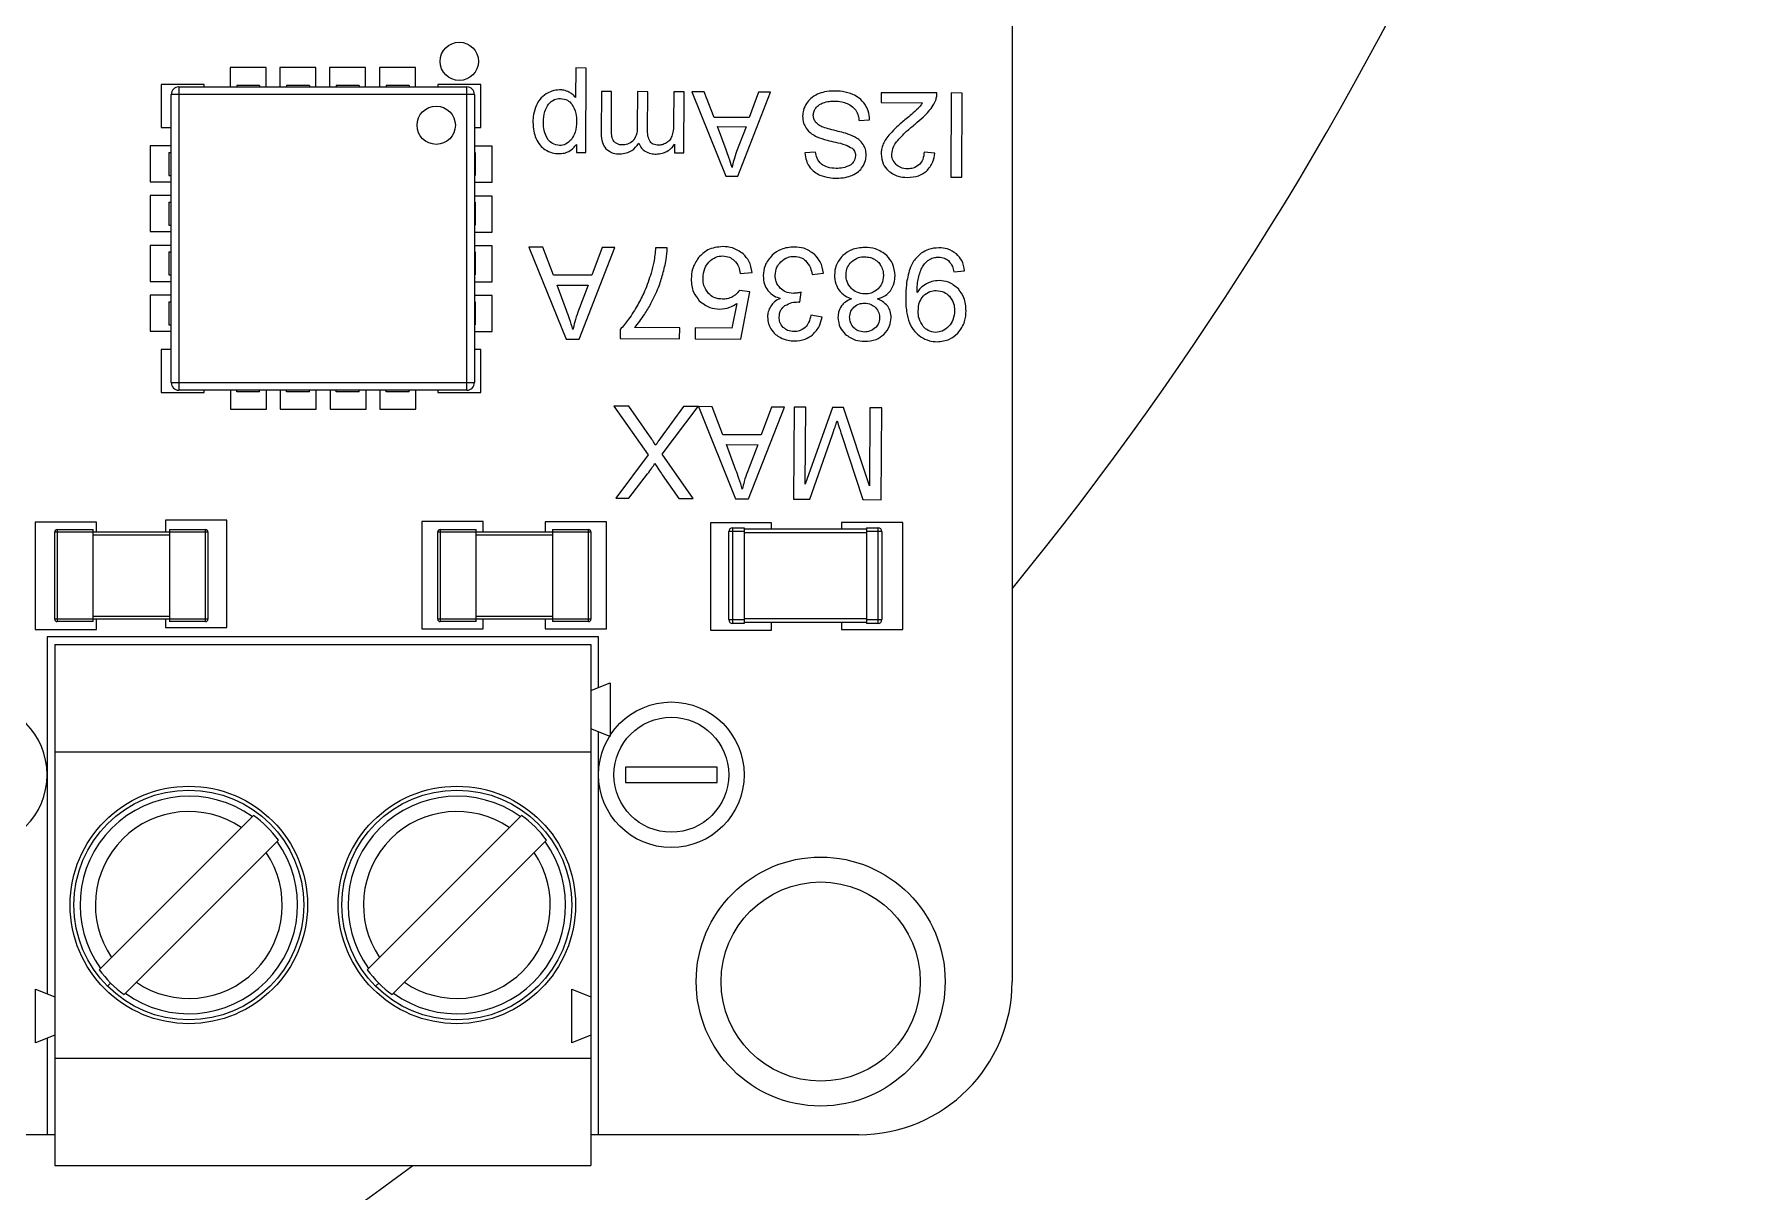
# Model space of a CAD drawing. Header units: millimetres. Extents: x -45 to 54, y -60 to 45.
# Drawn here: x 22.11 to 44.36, y -36.31 to -21.19 of the extents above; entities that cross this region are included whole.
import ezdxf

# ---------------------------------------------------------------- set-up
doc = ezdxf.new("R2010")
doc.units = ezdxf.units.MM

msp = doc.modelspace()

# ---------------------------------------------------------------- linework, layer by layer
at = {"color": 7, "linetype": 'Continuous', "lineweight": 25}
for p, q in [((34.88, -18.56), (34.88, -33.56)), ((25.139, -21.626), (24.669, -21.626)), ((24.669, -21.626), (24.669, -21.88)), ((25.139, -21.88), (25.139, -21.626)), ((25.319, -21.626), (25.319, -21.88)), ((25.789, -21.626), (25.319, -21.626)), ((25.789, -21.88), (25.789, -21.626)), ((26.439, -21.626), (25.969, -21.626)), ((25.969, -21.626), (25.969, -21.88)), ((26.439, -21.88), (26.439, -21.626)), ((27.089, -21.626), (26.619, -21.626)), ((26.619, -21.626), (26.619, -21.88)), ((27.089, -21.88), (27.089, -21.626)), ((29.183, -21.632), (29.181, -22.02)), ((29.318, -21.633), (29.183, -21.632)), ((29.313, -22.735), (29.318, -21.633)), ((23.771, -21.85), (23.771, -22.411)), ((24.332, -21.85), (23.771, -21.85)), ((27.86, -21.98), (23.9, -21.98)), ((23.9, -25.74), (23.9, -21.98)), ((24, -21.88), (27.76, -21.88)), ((24, -21.88), (24, -25.84)), ((24.332, -21.88), (24.332, -21.85)), ((25.055, -21.86), (24.755, -21.86)), ((24.755, -21.86), (24.755, -21.88)), ((25.055, -21.86), (25.055, -21.88)), ((25.405, -21.86), (25.405, -21.88)), ((25.705, -21.86), (25.405, -21.86)), ((25.705, -21.86), (25.705, -21.88)), ((26.055, -21.86), (26.055, -21.88)), ((26.355, -21.86), (26.055, -21.86)), ((26.355, -21.86), (26.355, -21.88)), ((27.005, -21.86), (26.705, -21.86)), ((26.705, -21.86), (26.705, -21.88)), ((27.005, -21.86), (27.005, -21.88)), ((27.38, -21.85), (27.38, -21.88)), ((27.942, -21.85), (27.38, -21.85)), ((27.76, -25.84), (27.76, -21.88)), ((27.86, -21.98), (27.86, -25.74)), ((27.942, -22.411), (27.942, -21.85)), ((29.517, -21.939), (29.514, -22.486)), ((29.651, -21.939), (29.517, -21.939)), ((29.649, -22.441), (29.651, -21.939)), ((29.988, -21.941), (29.986, -22.404)), ((30.123, -21.942), (29.988, -21.941)), ((30.121, -22.459), (30.123, -21.942)), ((30.461, -21.943), (30.46, -22.356)), ((30.597, -21.944), (30.461, -21.943)), ((30.593, -22.741), (30.597, -21.944)), ((30.696, -21.944), (31.141, -23.046)), ((30.861, -21.945), (30.696, -21.944)), ((30.988, -22.279), (30.861, -21.945)), ((31.298, -23.047), (31.725, -21.949)), ((31.57, -21.948), (31.448, -22.281)), ((31.725, -21.949), (31.57, -21.948)), ((33.171, -21.955), (33.17, -22.085)), ((33.898, -21.958), (33.171, -21.955)), ((34.083, -21.959), (34.078, -23.059)), ((34.228, -21.96), (34.083, -21.959)), ((34.223, -23.06), (34.228, -21.96)), ((33.17, -22.085), (33.71, -22.087)), ((23.771, -22.411), (23.9, -22.411)), ((27.86, -22.411), (27.942, -22.411)), ((31.448, -22.281), (30.988, -22.279)), ((31.033, -22.397), (31.406, -22.399)), ((31.146, -22.702), (31.033, -22.397)), ((31.406, -22.399), (31.283, -22.721)), ((32.882, -22.319), (33.019, -22.308)), ((23.626, -22.649), (23.626, -23.119)), ((23.9, -22.649), (23.626, -22.649)), ((28.092, -22.655), (27.86, -22.655)), ((28.092, -23.125), (28.092, -22.655)), ((29.19, -22.631), (29.19, -22.734)), ((30.473, -22.628), (30.472, -22.74)), ((23.869, -22.735), (23.869, -23.035)), ((23.869, -22.735), (23.9, -22.735)), ((27.869, -22.735), (27.86, -22.735)), ((27.869, -22.735), (27.869, -23.035)), ((29.19, -22.734), (29.313, -22.735)), ((30.472, -22.74), (30.593, -22.741)), ((32.314, -22.731), (32.175, -22.741)), ((33.869, -22.745), (33.73, -22.73)), ((23.626, -23.119), (23.9, -23.119)), ((23.869, -23.035), (23.9, -23.035)), ((27.869, -23.035), (27.86, -23.035)), ((27.86, -23.125), (28.092, -23.125)), ((31.141, -23.046), (31.298, -23.047)), ((34.078, -23.059), (34.223, -23.06)), ((23.626, -23.299), (23.626, -23.769)), ((23.9, -23.299), (23.626, -23.299)), ((28.092, -23.305), (27.86, -23.305)), ((28.092, -23.775), (28.092, -23.305)), ((23.869, -23.385), (23.869, -23.685)), ((23.869, -23.385), (23.9, -23.385)), ((27.869, -23.385), (27.86, -23.385)), ((27.869, -23.385), (27.869, -23.685)), ((23.626, -23.769), (23.9, -23.769)), ((23.869, -23.685), (23.9, -23.685)), ((27.869, -23.685), (27.86, -23.685)), ((27.86, -23.775), (28.092, -23.775)), ((23.626, -23.949), (23.626, -24.419)), ((23.9, -23.949), (23.626, -23.949)), ((28.092, -23.955), (27.86, -23.955)), ((28.092, -24.425), (28.092, -23.955)), ((28.571, -23.971), (29.055, -25.174)), ((28.752, -23.972), (28.571, -23.971)), ((28.89, -24.337), (28.752, -23.972)), ((29.226, -25.175), (29.694, -23.978)), ((29.525, -23.977), (29.392, -24.339)), ((29.694, -23.978), (29.525, -23.977)), ((30.377, -23.982), (30.225, -23.981)), ((23.869, -24.035), (23.869, -24.335)), ((23.869, -24.035), (23.9, -24.035)), ((27.869, -24.035), (27.86, -24.035)), ((27.869, -24.035), (27.869, -24.335)), ((23.626, -24.419), (23.9, -24.419)), ((23.869, -24.335), (23.9, -24.335)), ((27.869, -24.335), (27.86, -24.335)), ((27.86, -24.425), (28.092, -24.425)), ((29.392, -24.339), (28.89, -24.337)), ((28.938, -24.466), (29.345, -24.469)), ((29.062, -24.799), (28.938, -24.466)), ((29.345, -24.469), (29.211, -24.82)), ((31.33, -24.314), (31.485, -24.302)), ((32.269, -24.329), (32.416, -24.31)), ((34.118, -24.293), (34.26, -24.281)), ((23.626, -24.599), (23.626, -25.069)), ((23.9, -24.599), (23.626, -24.599)), ((23.869, -24.685), (23.869, -24.985)), ((23.869, -24.685), (23.9, -24.685)), ((28.092, -24.605), (27.86, -24.605)), ((27.869, -24.685), (27.86, -24.685)), ((27.869, -24.685), (27.869, -24.985)), ((28.092, -25.075), (28.092, -24.605)), ((31.457, -24.555), (31.319, -24.536)), ((31.338, -25.171), (31.457, -24.555)), ((32.107, -24.689), (32.124, -24.559)), ((31.287, -24.707), (31.221, -25.029)), ((32.398, -24.887), (32.251, -24.86)), ((23.626, -25.069), (23.9, -25.069)), ((23.869, -24.985), (23.9, -24.985)), ((27.869, -24.985), (27.86, -24.985)), ((27.86, -25.075), (28.092, -25.075)), ((29.762, -25.048), (29.761, -25.163)), ((30.539, -25.025), (29.951, -25.022)), ((30.538, -25.167), (30.539, -25.025)), ((30.742, -25.026), (30.741, -25.167)), ((31.221, -25.029), (30.742, -25.026)), ((23.771, -25.307), (23.771, -25.868)), ((23.9, -25.307), (23.771, -25.307)), ((27.942, -25.307), (27.86, -25.307)), ((27.942, -25.868), (27.942, -25.307)), ((29.055, -25.174), (29.226, -25.175)), ((29.761, -25.163), (30.538, -25.167)), ((30.741, -25.167), (31.338, -25.171)), ((23.9, -25.74), (27.86, -25.74)), ((23.771, -25.868), (24.332, -25.868)), ((27.76, -25.84), (24, -25.84)), ((24.332, -25.868), (24.332, -25.84)), ((24.674, -25.84), (24.674, -26.085)), ((24.755, -25.86), (24.755, -25.84)), ((25.055, -25.86), (24.755, -25.86)), ((25.055, -25.86), (25.055, -25.84)), ((25.144, -26.085), (25.144, -25.84)), ((25.324, -25.84), (25.324, -26.085)), ((25.405, -25.86), (25.405, -25.84)), ((25.705, -25.86), (25.405, -25.86)), ((25.705, -25.86), (25.705, -25.84)), ((25.794, -26.085), (25.794, -25.84)), ((25.974, -25.84), (25.974, -26.085)), ((26.055, -25.86), (26.055, -25.84)), ((26.355, -25.86), (26.055, -25.86)), ((26.355, -25.86), (26.355, -25.84)), ((26.444, -26.085), (26.444, -25.84)), ((26.624, -25.84), (26.624, -26.085)), ((26.705, -25.86), (26.705, -25.84)), ((27.005, -25.86), (26.705, -25.86)), ((27.005, -25.86), (27.005, -25.84)), ((27.094, -26.085), (27.094, -25.84)), ((27.38, -25.84), (27.38, -25.868)), ((27.38, -25.868), (27.942, -25.868)), ((24.674, -26.085), (25.144, -26.085)), ((25.324, -26.085), (25.794, -26.085)), ((25.974, -26.085), (26.444, -26.085)), ((26.624, -26.085), (27.094, -26.085)), ((29.875, -26.048), (29.679, -26.047)), ((29.679, -26.047), (30.129, -26.684)), ((30.175, -26.478), (29.875, -26.048)), ((30.588, -26.053), (30.284, -26.469)), ((30.311, -26.676), (30.779, -26.054)), ((30.779, -26.054), (30.588, -26.053)), ((30.784, -26.054), (31.267, -27.257)), ((30.965, -26.055), (30.784, -26.054)), ((31.103, -26.42), (30.965, -26.055)), ((31.438, -27.258), (31.907, -26.061)), ((31.738, -26.06), (31.604, -26.423)), ((31.907, -26.061), (31.738, -26.06)), ((32.032, -26.062), (32.024, -27.262)), ((32.185, -26.063), (32.032, -26.062)), ((32.178, -27.067), (32.185, -26.063)), ((32.533, -26.065), (32.178, -27.067)), ((32.677, -26.066), (32.533, -26.065)), ((33.017, -27.09), (32.677, -26.066)), ((33.024, -26.069), (33.017, -27.09)), ((33.177, -26.07), (33.024, -26.069)), ((33.169, -27.27), (33.177, -26.07)), ((31.604, -26.423), (31.103, -26.42)), ((32.237, -27.264), (32.53, -26.43)), ((32.651, -26.417), (32.93, -27.268)), ((30.129, -26.684), (29.704, -27.247)), ((30.717, -27.254), (30.311, -26.676)), ((31.151, -26.549), (31.558, -26.552)), ((31.274, -26.882), (31.151, -26.549)), ((31.558, -26.552), (31.424, -26.903)), ((29.877, -27.248), (30.12, -26.931)), ((30.312, -26.943), (30.527, -27.252)), ((29.704, -27.247), (29.877, -27.248)), ((30.527, -27.252), (30.717, -27.254)), ((31.267, -27.257), (31.438, -27.258)), ((32.024, -27.262), (32.237, -27.264)), ((32.93, -27.268), (33.169, -27.27)), ((22.123, -27.562), (22.123, -28.962)), ((22.923, -27.562), (22.123, -27.562)), ((22.923, -27.69), (22.923, -27.562)), ((23.827, -27.538), (23.827, -27.69)), ((24.627, -27.538), (23.827, -27.538)), ((24.627, -28.938), (24.627, -27.538)), ((27.174, -27.554), (27.174, -28.954)), ((27.974, -27.554), (27.174, -27.554)), ((27.974, -27.69), (27.974, -27.554)), ((28.784, -27.557), (28.784, -27.69)), ((29.584, -27.557), (28.784, -27.557)), ((29.584, -28.957), (29.584, -27.557)), ((31.74, -27.571), (30.94, -27.571)), ((30.94, -27.571), (30.94, -28.971)), ((31.74, -27.65), (31.74, -27.571)), ((32.652, -27.565), (32.652, -27.65)), ((33.452, -27.565), (32.652, -27.565)), ((33.452, -28.965), (33.452, -27.565)), ((22.38, -27.69), (24.38, -27.69)), ((22.38, -28.83), (22.38, -27.69)), ((22.41, -27.66), (22.41, -28.86)), ((22.41, -27.66), (22.88, -27.66)), ((22.88, -28.86), (22.88, -27.66)), ((23.88, -27.73), (22.88, -27.73)), ((23.88, -27.66), (23.88, -28.86)), ((23.88, -27.66), (24.35, -27.66)), ((24.35, -28.86), (24.35, -27.66)), ((24.38, -27.69), (24.38, -28.83)), ((27.38, -27.69), (29.38, -27.69)), ((27.38, -28.83), (27.38, -27.69)), ((27.41, -27.66), (27.41, -28.86)), ((27.41, -27.66), (27.88, -27.66)), ((27.88, -28.86), (27.88, -27.66)), ((28.88, -27.73), (27.88, -27.73)), ((28.88, -27.66), (29.35, -27.66)), ((28.88, -27.66), (28.88, -28.86)), ((29.35, -28.86), (29.35, -27.66)), ((29.38, -27.69), (29.38, -28.83)), ((31.38, -27.685), (31.18, -27.685)), ((31.18, -28.835), (31.18, -27.685)), ((31.23, -27.635), (31.23, -28.885)), ((31.23, -27.635), (31.38, -27.635)), ((31.38, -27.635), (31.38, -28.885)), ((31.38, -27.65), (32.98, -27.65)), ((32.98, -27.7), (31.38, -27.7)), ((32.98, -27.635), (33.13, -27.635)), ((32.98, -27.635), (32.98, -28.885)), ((33.18, -27.685), (32.98, -27.685)), ((33.13, -28.885), (33.13, -27.635)), ((33.18, -27.685), (33.18, -28.835)), ((24.38, -28.83), (22.38, -28.83)), ((22.88, -28.86), (22.41, -28.86)), ((22.88, -28.79), (23.88, -28.79)), ((22.923, -28.962), (22.923, -28.83)), ((23.827, -28.83), (23.827, -28.938)), ((24.35, -28.86), (23.88, -28.86)), ((29.38, -28.83), (27.38, -28.83)), ((27.88, -28.86), (27.41, -28.86)), ((27.88, -28.79), (28.88, -28.79)), ((27.974, -28.954), (27.974, -28.83)), ((28.784, -28.83), (28.784, -28.957)), ((29.35, -28.86), (28.88, -28.86)), ((31.18, -28.835), (31.38, -28.835)), ((31.38, -28.885), (31.23, -28.885)), ((31.38, -28.82), (32.98, -28.82)), ((32.98, -28.87), (31.38, -28.87)), ((31.74, -28.971), (31.74, -28.87)), ((32.652, -28.87), (32.652, -28.965)), ((32.98, -28.835), (33.18, -28.835)), ((33.13, -28.885), (32.98, -28.885)), ((22.123, -28.962), (22.923, -28.962)), ((22.28, -29.06), (22.28, -33.72)), ((29.48, -29.06), (22.28, -29.06)), ((23.827, -28.938), (24.627, -28.938)), ((27.174, -28.954), (27.974, -28.954)), ((28.784, -28.957), (29.584, -28.957)), ((29.48, -29.72), (29.48, -29.06)), ((30.94, -28.971), (31.74, -28.971)), ((32.652, -28.965), (33.452, -28.965)), ((22.38, -29.16), (29.38, -29.16)), ((22.38, -29.16), (22.38, -35.96)), ((29.38, -29.16), (29.38, -35.96)), ((29.38, -29.76), (29.63, -29.66)), ((29.63, -29.66), (29.63, -30.36)), ((29.63, -30.36), (29.38, -30.26)), ((29.48, -35.56), (29.48, -30.3)), ((22.38, -30.56), (29.38, -30.56)), ((29.83, -30.76), (29.83, -30.96)), ((31.03, -30.76), (29.83, -30.76)), ((31.03, -30.96), (31.03, -30.76)), ((29.83, -30.96), (31.03, -30.96)), ((22.96, -33.405), (24.974, -31.39)), ((26.46, -33.405), (28.474, -31.39)), ((23.285, -33.73), (25.3, -31.715)), ((26.785, -33.73), (28.8, -31.715)), ((23.069, -33.621), (23.109, -33.581)), ((26.569, -33.621), (26.609, -33.581)), ((22.13, -34.36), (22.13, -33.66)), ((22.13, -33.66), (22.38, -33.76)), ((29.13, -33.66), (29.38, -33.76)), ((29.13, -34.36), (29.13, -33.66)), ((22.38, -34.26), (22.13, -34.36)), ((22.28, -34.3), (22.28, -35.56)), ((29.38, -34.26), (29.13, -34.36)), ((22.38, -34.56), (29.38, -34.56)), ((22.38, -35.56), (18.88, -35.56)), ((32.88, -35.56), (29.38, -35.56)), ((22.38, -35.96), (29.38, -35.96))]:
    msp.add_line(p, q, dxfattribs=at)
for centre, radius in [((27.661, -21.546), 0.25), ((27.36, -22.38), 0.25), ((30.43, -30.86), 0.95), ((30.43, -30.86), 0.75), ((24.13, -32.56), 1.55), ((24.13, -32.56), 1.5), ((27.63, -32.56), 1.55), ((27.63, -32.56), 1.5), ((32.38, -33.56), 1.625), ((32.38, -33.56), 1.3)]:
    msp.add_circle(centre, radius, dxfattribs=at)
for centre, radius, start, end in [((0, 0), 45, 58.796, 306.9542), ((0, 0), 45, 320.8144, 350.2966), ((24, -21.98), 0.1, 90, 180), ((27.76, -21.98), 0.1, 360, 90), ((24, -25.74), 0.1, 180, 270), ((27.76, -25.74), 0.1, 270, 0), ((22.41, -27.69), 0.03, 90, 180), ((24.35, -27.69), 0.03, 360, 90), ((27.41, -27.69), 0.03, 90, 180), ((29.35, -27.69), 0.03, 360, 90), ((31.23, -27.685), 0.05, 90, 180), ((33.13, -27.685), 0.05, 360, 90), ((22.41, -28.83), 0.03, 180, 270), ((24.35, -28.83), 0.03, 270, 0), ((27.41, -28.83), 0.03, 180, 270), ((29.35, -28.83), 0.03, 270, 0), ((31.23, -28.835), 0.05, 180, 270), ((33.13, -28.835), 0.05, 270, 360), ((21.33, -30.86), 0.95, 0, 180), ((21.33, -30.86), 0.95, 180, 0), ((24.13, -32.56), 1.42, 54.3231, 215.6769), ((27.63, -32.56), 1.42, 54.3231, 215.6769), ((24.13, -32.56), 1.22, 55.8622, 214.1378), ((27.63, -32.56), 1.22, 55.8622, 214.1378), ((24.13, -32.56), 1.443, 35.8293, 54.1707), ((27.63, -32.56), 1.443, 35.8293, 54.1707), ((24.13, -32.56), 1.42, 234.3231, 35.6769), ((27.63, -32.56), 1.42, 234.3231, 35.6769), ((24.13, -32.56), 1.22, 235.8622, 34.1378), ((27.63, -32.56), 1.22, 235.8622, 34.1378), ((24.13, -32.56), 1.443, 215.8293, 234.1707), ((27.63, -32.56), 1.443, 215.8293, 234.1707), ((32.88, -33.56), 2, 270, 0)]:
    msp.add_arc(centre, radius, start, end, dxfattribs=at)
for points, knots in [([(28.796, -21.97), (28.766, -21.993), (28.712, -22.033), (28.681, -22.093), (28.668, -22.119)], [0, 0, 0, 0, 0.558433, 1, 1, 1, 1]), ([(28.972, -21.918), (28.937, -21.921), (28.875, -21.927), (28.82, -21.957), (28.796, -21.97)], [0, 0, 0, 0, 0.558664, 1, 1, 1, 1]), ([(29.093, -21.947), (29.072, -21.938), (29.033, -21.921), (28.991, -21.919), (28.972, -21.918)], [0, 0, 0, 0, 0.558911, 1, 1, 1, 1]), ([(29.181, -22.02), (29.167, -22.004), (29.141, -21.975), (29.108, -21.956), (29.093, -21.947)], [0, 0, 0, 0, 0.559254, 1, 1, 1, 1]), ([(32.34, -21.976), (32.308, -21.993), (32.251, -22.023), (32.212, -22.074), (32.195, -22.096)], [0, 0, 0, 0, 0.5590916, 1, 1, 1, 1]), ([(32.552, -21.934), (32.511, -21.935), (32.438, -21.938), (32.37, -21.964), (32.34, -21.976)], [0, 0, 0, 0, 0.559505, 1, 1, 1, 1]), ([(32.802, -21.978), (32.757, -21.963), (32.675, -21.936), (32.59, -21.934), (32.552, -21.934)], [0, 0, 0, 0, 0.559032, 1, 1, 1, 1]), ([(32.96, -22.11), (32.936, -22.079), (32.892, -22.024), (32.83, -21.992), (32.802, -21.978)], [0, 0, 0, 0, 0.558579, 1, 1, 1, 1]), ([(33.882, -22.052), (33.887, -22.035), (33.897, -22.004), (33.898, -21.972), (33.898, -21.958)], [0, 0, 0, 0, 0.559401, 1, 1, 1, 1]), ([(28.668, -22.119), (28.653, -22.159), (28.627, -22.23), (28.624, -22.306), (28.623, -22.339)], [0, 0, 0, 0, 0.559164, 1, 1, 1, 1]), ([(28.761, -22.341), (28.762, -22.293), (28.764, -22.209), (28.807, -22.137), (28.826, -22.105)], [0, 0, 0, 0, 0.5601, 1, 1, 1, 1]), ([(28.826, -22.105), (28.85, -22.081), (28.894, -22.039), (28.954, -22.032), (28.981, -22.03)], [0, 0, 0, 0, 0.557728, 1, 1, 1, 1]), ([(28.981, -22.03), (29.013, -22.034), (29.072, -22.043), (29.113, -22.085), (29.131, -22.104)], [0, 0, 0, 0, 0.5564408, 1, 1, 1, 1]), ([(29.131, -22.104), (29.153, -22.143), (29.192, -22.215), (29.192, -22.295), (29.192, -22.331)], [0, 0, 0, 0, 0.55652, 1, 1, 1, 1]), ([(32.195, -22.096), (32.179, -22.125), (32.15, -22.177), (32.146, -22.235), (32.144, -22.261)], [0, 0, 0, 0, 0.558897, 1, 1, 1, 1]), ([(32.284, -22.25), (32.286, -22.231), (32.289, -22.197), (32.308, -22.168), (32.316, -22.156)], [0, 0, 0, 0, 0.5583782, 1, 1, 1, 1]), ([(32.316, -22.156), (32.331, -22.14), (32.358, -22.11), (32.395, -22.095), (32.411, -22.088)], [0, 0, 0, 0, 0.558125, 1, 1, 1, 1]), ([(32.411, -22.088), (32.438, -22.08), (32.486, -22.066), (32.536, -22.065), (32.558, -22.064)], [0, 0, 0, 0, 0.559296, 1, 1, 1, 1]), ([(32.558, -22.064), (32.591, -22.066), (32.649, -22.069), (32.703, -22.089), (32.727, -22.098)], [0, 0, 0, 0, 0.559559, 1, 1, 1, 1]), ([(32.727, -22.098), (32.751, -22.109), (32.794, -22.131), (32.824, -22.167), (32.837, -22.184)], [0, 0, 0, 0, 0.5594592, 1, 1, 1, 1]), ([(32.837, -22.184), (32.85, -22.208), (32.872, -22.25), (32.879, -22.298), (32.882, -22.319)], [0, 0, 0, 0, 0.558724, 1, 1, 1, 1]), ([(33.019, -22.308), (33.016, -22.269), (33.009, -22.198), (32.975, -22.137), (32.96, -22.11)], [0, 0, 0, 0, 0.55898, 1, 1, 1, 1]), ([(33.652, -22.16), (33.624, -22.187), (33.573, -22.234), (33.519, -22.279), (33.496, -22.298)], [0, 0, 0, 0, 0.559914, 1, 1, 1, 1]), ([(33.615, -22.364), (33.65, -22.335), (33.713, -22.283), (33.768, -22.224), (33.792, -22.198)], [0, 0, 0, 0, 0.5599935, 1, 1, 1, 1]), ([(33.71, -22.087), (33.7, -22.102), (33.683, -22.127), (33.662, -22.15), (33.652, -22.16)], [0, 0, 0, 0, 0.559791, 1, 1, 1, 1]), ([(33.792, -22.198), (33.812, -22.173), (33.848, -22.128), (33.872, -22.075), (33.882, -22.052)], [0, 0, 0, 0, 0.559724, 1, 1, 1, 1]), ([(28.623, -22.339), (28.625, -22.38), (28.627, -22.452), (28.651, -22.519), (28.662, -22.549)], [0, 0, 0, 0, 0.559543, 1, 1, 1, 1]), ([(28.823, -22.569), (28.801, -22.529), (28.762, -22.458), (28.761, -22.377), (28.761, -22.341)], [0, 0, 0, 0, 0.556712, 1, 1, 1, 1]), ([(29.192, -22.331), (29.191, -22.378), (29.188, -22.463), (29.144, -22.534), (29.125, -22.566)], [0, 0, 0, 0, 0.559771, 1, 1, 1, 1]), ([(29.661, -22.558), (29.657, -22.537), (29.648, -22.498), (29.649, -22.459), (29.649, -22.441)], [0, 0, 0, 0, 0.559093, 1, 1, 1, 1]), ([(29.986, -22.404), (29.985, -22.44), (29.983, -22.506), (29.946, -22.559), (29.93, -22.583)], [0, 0, 0, 0, 0.560047, 1, 1, 1, 1]), ([(30.153, -22.594), (30.142, -22.571), (30.121, -22.528), (30.121, -22.48), (30.121, -22.459)], [0, 0, 0, 0, 0.557209, 1, 1, 1, 1]), ([(30.46, -22.356), (30.459, -22.388), (30.459, -22.445), (30.444, -22.499), (30.437, -22.523)], [0, 0, 0, 0, 0.560076, 1, 1, 1, 1]), ([(32.144, -22.261), (32.146, -22.292), (32.15, -22.348), (32.177, -22.396), (32.189, -22.418)], [0, 0, 0, 0, 0.5588988, 1, 1, 1, 1]), ([(32.189, -22.418), (32.211, -22.444), (32.251, -22.491), (32.306, -22.518), (32.33, -22.531)], [0, 0, 0, 0, 0.558313, 1, 1, 1, 1]), ([(32.314, -22.34), (32.304, -22.325), (32.287, -22.297), (32.285, -22.264), (32.284, -22.25)], [0, 0, 0, 0, 0.558128, 1, 1, 1, 1]), ([(32.413, -22.406), (32.392, -22.397), (32.354, -22.382), (32.326, -22.353), (32.314, -22.34)], [0, 0, 0, 0, 0.559886, 1, 1, 1, 1]), ([(32.608, -22.46), (32.571, -22.451), (32.505, -22.436), (32.441, -22.415), (32.413, -22.406)], [0, 0, 0, 0, 0.56005, 1, 1, 1, 1]), ([(32.82, -22.53), (32.782, -22.514), (32.713, -22.485), (32.64, -22.468), (32.608, -22.46)], [0, 0, 0, 0, 0.5595393, 1, 1, 1, 1]), ([(33.496, -22.298), (33.455, -22.332), (33.382, -22.393), (33.316, -22.461), (33.287, -22.491)], [0, 0, 0, 0, 0.560026, 1, 1, 1, 1]), ([(33.371, -22.596), (33.413, -22.549), (33.489, -22.465), (33.576, -22.395), (33.615, -22.364)], [0, 0, 0, 0, 0.5595453, 1, 1, 1, 1]), ([(28.662, -22.549), (28.678, -22.582), (28.706, -22.64), (28.757, -22.68), (28.779, -22.698)], [0, 0, 0, 0, 0.558985, 1, 1, 1, 1]), ([(28.972, -22.646), (28.939, -22.64), (28.88, -22.631), (28.84, -22.588), (28.823, -22.569)], [0, 0, 0, 0, 0.556078, 1, 1, 1, 1]), ([(29.125, -22.566), (29.101, -22.59), (29.059, -22.634), (28.998, -22.642), (28.972, -22.646)], [0, 0, 0, 0, 0.558348, 1, 1, 1, 1]), ([(29.092, -22.721), (29.113, -22.707), (29.151, -22.682), (29.178, -22.647), (29.19, -22.631)], [0, 0, 0, 0, 0.559011, 1, 1, 1, 1]), ([(29.514, -22.486), (29.516, -22.527), (29.518, -22.601), (29.559, -22.662), (29.577, -22.688)], [0, 0, 0, 0, 0.559818, 1, 1, 1, 1]), ([(29.577, -22.688), (29.608, -22.711), (29.662, -22.751), (29.729, -22.754), (29.759, -22.755)], [0, 0, 0, 0, 0.556148, 1, 1, 1, 1]), ([(29.709, -22.616), (29.697, -22.607), (29.677, -22.592), (29.666, -22.568), (29.661, -22.558)], [0, 0, 0, 0, 0.558625, 1, 1, 1, 1]), ([(29.79, -22.638), (29.774, -22.637), (29.745, -22.635), (29.72, -22.622), (29.709, -22.616)], [0, 0, 0, 0, 0.559154, 1, 1, 1, 1]), ([(29.759, -22.755), (29.815, -22.746), (29.916, -22.731), (29.978, -22.652), (30.006, -22.616)], [0, 0, 0, 0, 0.55519, 1, 1, 1, 1]), ([(29.93, -22.583), (29.907, -22.601), (29.865, -22.633), (29.813, -22.636), (29.79, -22.638)], [0, 0, 0, 0, 0.557222, 1, 1, 1, 1]), ([(30.006, -22.616), (30.016, -22.639), (30.034, -22.68), (30.07, -22.707), (30.085, -22.72)], [0, 0, 0, 0, 0.558487, 1, 1, 1, 1]), ([(30.261, -22.64), (30.238, -22.639), (30.196, -22.636), (30.166, -22.607), (30.153, -22.594)], [0, 0, 0, 0, 0.5590397, 1, 1, 1, 1]), ([(30.367, -22.61), (30.348, -22.62), (30.315, -22.637), (30.277, -22.639), (30.261, -22.64)], [0, 0, 0, 0, 0.558835, 1, 1, 1, 1]), ([(30.437, -22.523), (30.428, -22.543), (30.411, -22.578), (30.38, -22.6), (30.367, -22.61)], [0, 0, 0, 0, 0.558658, 1, 1, 1, 1]), ([(30.372, -22.722), (30.394, -22.708), (30.433, -22.682), (30.461, -22.645), (30.473, -22.628)], [0, 0, 0, 0, 0.559194, 1, 1, 1, 1]), ([(32.33, -22.531), (32.375, -22.547), (32.454, -22.575), (32.537, -22.594), (32.573, -22.602)], [0, 0, 0, 0, 0.559701, 1, 1, 1, 1]), ([(32.573, -22.602), (32.617, -22.611), (32.694, -22.627), (32.762, -22.665), (32.793, -22.681)], [0, 0, 0, 0, 0.560765, 1, 1, 1, 1]), ([(32.793, -22.681), (32.806, -22.697), (32.831, -22.725), (32.834, -22.763), (32.835, -22.779)], [0, 0, 0, 0, 0.557011, 1, 1, 1, 1]), ([(32.937, -22.633), (32.919, -22.609), (32.886, -22.568), (32.84, -22.541), (32.82, -22.53)], [0, 0, 0, 0, 0.5585365, 1, 1, 1, 1]), ([(32.975, -22.77), (32.973, -22.743), (32.97, -22.694), (32.947, -22.652), (32.937, -22.633)], [0, 0, 0, 0, 0.558924, 1, 1, 1, 1]), ([(33.196, -22.625), (33.188, -22.648), (33.172, -22.69), (33.17, -22.735), (33.169, -22.754)], [0, 0, 0, 0, 0.559465, 1, 1, 1, 1]), ([(33.287, -22.491), (33.267, -22.514), (33.232, -22.555), (33.207, -22.603), (33.196, -22.625)], [0, 0, 0, 0, 0.5598671, 1, 1, 1, 1]), ([(33.308, -22.758), (33.313, -22.725), (33.322, -22.666), (33.356, -22.617), (33.371, -22.596)], [0, 0, 0, 0, 0.557504, 1, 1, 1, 1]), ([(28.779, -22.698), (28.81, -22.715), (28.867, -22.746), (28.93, -22.75), (28.959, -22.751)], [0, 0, 0, 0, 0.5584398, 1, 1, 1, 1]), ([(28.959, -22.751), (28.985, -22.75), (29.031, -22.748), (29.073, -22.73), (29.092, -22.721)], [0, 0, 0, 0, 0.559504, 1, 1, 1, 1]), ([(30.085, -22.72), (30.111, -22.732), (30.157, -22.755), (30.208, -22.756), (30.23, -22.757)], [0, 0, 0, 0, 0.558081, 1, 1, 1, 1]), ([(30.23, -22.757), (30.258, -22.755), (30.308, -22.753), (30.353, -22.731), (30.372, -22.722)], [0, 0, 0, 0, 0.5592146, 1, 1, 1, 1]), ([(31.223, -22.931), (31.21, -22.888), (31.186, -22.811), (31.158, -22.736), (31.146, -22.702)], [0, 0, 0, 0, 0.5599551, 1, 1, 1, 1]), ([(31.283, -22.721), (31.27, -22.76), (31.246, -22.828), (31.23, -22.9), (31.223, -22.931)], [0, 0, 0, 0, 0.5599168, 1, 1, 1, 1]), ([(32.175, -22.741), (32.178, -22.775), (32.185, -22.837), (32.215, -22.891), (32.228, -22.914)], [0, 0, 0, 0, 0.559029, 1, 1, 1, 1]), ([(32.39, -22.889), (32.367, -22.863), (32.327, -22.818), (32.318, -22.758), (32.314, -22.731)], [0, 0, 0, 0, 0.556554, 1, 1, 1, 1]), ([(32.581, -22.943), (32.543, -22.942), (32.474, -22.939), (32.416, -22.904), (32.39, -22.889)], [0, 0, 0, 0, 0.5598681, 1, 1, 1, 1]), ([(32.774, -22.895), (32.74, -22.913), (32.679, -22.943), (32.611, -22.943), (32.581, -22.943)], [0, 0, 0, 0, 0.556688, 1, 1, 1, 1]), ([(32.835, -22.779), (32.831, -22.805), (32.824, -22.851), (32.789, -22.882), (32.774, -22.895)], [0, 0, 0, 0, 0.555901, 1, 1, 1, 1]), ([(32.927, -22.925), (32.942, -22.898), (32.969, -22.85), (32.973, -22.794), (32.975, -22.77)], [0, 0, 0, 0, 0.55884, 1, 1, 1, 1]), ([(33.169, -22.754), (33.174, -22.8), (33.182, -22.883), (33.236, -22.945), (33.26, -22.972)], [0, 0, 0, 0, 0.557544, 1, 1, 1, 1]), ([(33.364, -22.894), (33.346, -22.871), (33.313, -22.832), (33.309, -22.78), (33.308, -22.758)], [0, 0, 0, 0, 0.557415, 1, 1, 1, 1]), ([(33.514, -22.949), (33.483, -22.947), (33.427, -22.942), (33.384, -22.909), (33.364, -22.894)], [0, 0, 0, 0, 0.558512, 1, 1, 1, 1]), ([(33.67, -22.892), (33.644, -22.911), (33.597, -22.946), (33.54, -22.948), (33.514, -22.949)], [0, 0, 0, 0, 0.556737, 1, 1, 1, 1]), ([(33.73, -22.73), (33.728, -22.763), (33.723, -22.823), (33.687, -22.871), (33.67, -22.892)], [0, 0, 0, 0, 0.558884, 1, 1, 1, 1]), ([(33.761, -22.981), (33.793, -22.942), (33.852, -22.873), (33.864, -22.784), (33.869, -22.745)], [0, 0, 0, 0, 0.556663, 1, 1, 1, 1]), ([(32.228, -22.914), (32.25, -22.942), (32.29, -22.991), (32.346, -23.019), (32.371, -23.031)], [0, 0, 0, 0, 0.558394, 1, 1, 1, 1]), ([(32.371, -23.031), (32.41, -23.044), (32.48, -23.068), (32.554, -23.07), (32.587, -23.071)], [0, 0, 0, 0, 0.559189, 1, 1, 1, 1]), ([(32.587, -23.071), (32.625, -23.07), (32.695, -23.067), (32.76, -23.045), (32.789, -23.035)], [0, 0, 0, 0, 0.5595807, 1, 1, 1, 1]), ([(32.789, -23.035), (32.819, -23.02), (32.874, -22.994), (32.911, -22.946), (32.927, -22.925)], [0, 0, 0, 0, 0.559023, 1, 1, 1, 1]), ([(33.26, -22.972), (33.302, -23.002), (33.378, -23.055), (33.47, -23.059), (33.51, -23.061)], [0, 0, 0, 0, 0.556726, 1, 1, 1, 1]), ([(33.51, -23.061), (33.561, -23.059), (33.652, -23.054), (33.728, -23.003), (33.761, -22.981)], [0, 0, 0, 0, 0.559103, 1, 1, 1, 1]), ([(30.225, -23.981), (30.219, -24.043), (30.208, -24.155), (30.18, -24.263), (30.167, -24.31)], [0, 0, 0, 0, 0.559876, 1, 1, 1, 1]), ([(30.319, -24.323), (30.335, -24.26), (30.364, -24.148), (30.373, -24.032), (30.377, -23.982)], [0, 0, 0, 0, 0.559958, 1, 1, 1, 1]), ([(31.101, -23.965), (31.033, -23.972), (30.91, -23.984), (30.823, -24.071), (30.785, -24.109)], [0, 0, 0, 0, 0.557334, 1, 1, 1, 1]), ([(31.368, -24.058), (31.323, -24.028), (31.242, -23.973), (31.144, -23.967), (31.101, -23.965)], [0, 0, 0, 0, 0.557243, 1, 1, 1, 1]), ([(32.037, -23.97), (31.977, -23.974), (31.869, -23.983), (31.784, -24.048), (31.746, -24.077)], [0, 0, 0, 0, 0.5582776, 1, 1, 1, 1]), ([(32.299, -24.065), (32.255, -24.034), (32.175, -23.978), (32.079, -23.972), (32.037, -23.97)], [0, 0, 0, 0, 0.557387, 1, 1, 1, 1]), ([(32.958, -23.976), (32.898, -23.98), (32.792, -23.987), (32.708, -24.051), (32.671, -24.079)], [0, 0, 0, 0, 0.558583, 1, 1, 1, 1]), ([(33.244, -24.082), (33.196, -24.047), (33.11, -23.984), (33.004, -23.978), (32.958, -23.976)], [0, 0, 0, 0, 0.556911, 1, 1, 1, 1]), ([(33.924, -23.981), (33.878, -23.984), (33.795, -23.99), (33.724, -24.032), (33.693, -24.051)], [0, 0, 0, 0, 0.5588, 1, 1, 1, 1]), ([(34.154, -24.06), (34.115, -24.034), (34.045, -23.987), (33.961, -23.983), (33.924, -23.981)], [0, 0, 0, 0, 0.557275, 1, 1, 1, 1]), ([(30.785, -24.109), (30.754, -24.157), (30.698, -24.243), (30.692, -24.345), (30.689, -24.39)], [0, 0, 0, 0, 0.557993, 1, 1, 1, 1]), ([(30.845, -24.378), (30.848, -24.334), (30.854, -24.256), (30.9, -24.193), (30.92, -24.166)], [0, 0, 0, 0, 0.558843, 1, 1, 1, 1]), ([(30.92, -24.166), (30.949, -24.14), (31.002, -24.095), (31.07, -24.089), (31.101, -24.086)], [0, 0, 0, 0, 0.557457, 1, 1, 1, 1]), ([(31.101, -24.086), (31.132, -24.089), (31.188, -24.095), (31.232, -24.129), (31.251, -24.144)], [0, 0, 0, 0, 0.55811, 1, 1, 1, 1]), ([(31.251, -24.144), (31.274, -24.172), (31.314, -24.223), (31.325, -24.286), (31.33, -24.314)], [0, 0, 0, 0, 0.557153, 1, 1, 1, 1]), ([(31.485, -24.302), (31.476, -24.25), (31.459, -24.158), (31.396, -24.089), (31.368, -24.058)], [0, 0, 0, 0, 0.558307, 1, 1, 1, 1]), ([(31.746, -24.077), (31.71, -24.12), (31.643, -24.198), (31.634, -24.298), (31.63, -24.343)], [0, 0, 0, 0, 0.557484, 1, 1, 1, 1]), ([(31.787, -24.341), (31.791, -24.303), (31.797, -24.236), (31.84, -24.185), (31.859, -24.163)], [0, 0, 0, 0, 0.557873, 1, 1, 1, 1]), ([(31.859, -24.163), (31.888, -24.14), (31.94, -24.098), (32.006, -24.094), (32.035, -24.092)], [0, 0, 0, 0, 0.557451, 1, 1, 1, 1]), ([(32.035, -24.092), (32.066, -24.094), (32.121, -24.1), (32.164, -24.133), (32.184, -24.148)], [0, 0, 0, 0, 0.558206, 1, 1, 1, 1]), ([(32.184, -24.148), (32.207, -24.178), (32.249, -24.232), (32.263, -24.299), (32.269, -24.329)], [0, 0, 0, 0, 0.557257, 1, 1, 1, 1]), ([(32.416, -24.31), (32.407, -24.258), (32.39, -24.165), (32.327, -24.096), (32.299, -24.065)], [0, 0, 0, 0, 0.558222, 1, 1, 1, 1]), ([(32.671, -24.079), (32.635, -24.121), (32.572, -24.196), (32.564, -24.294), (32.56, -24.337)], [0, 0, 0, 0, 0.557364, 1, 1, 1, 1]), ([(32.711, -24.336), (32.714, -24.3), (32.721, -24.235), (32.762, -24.186), (32.781, -24.164)], [0, 0, 0, 0, 0.558018, 1, 1, 1, 1]), ([(32.781, -24.164), (32.81, -24.142), (32.862, -24.102), (32.927, -24.098), (32.955, -24.097)], [0, 0, 0, 0, 0.557169, 1, 1, 1, 1]), ([(32.955, -24.097), (32.98, -24.099), (33.025, -24.102), (33.064, -24.121), (33.082, -24.13)], [0, 0, 0, 0, 0.559078, 1, 1, 1, 1]), ([(33.082, -24.13), (33.102, -24.143), (33.139, -24.167), (33.161, -24.205), (33.17, -24.222)], [0, 0, 0, 0, 0.558688, 1, 1, 1, 1]), ([(33.17, -24.222), (33.18, -24.243), (33.196, -24.283), (33.199, -24.325), (33.2, -24.344)], [0, 0, 0, 0, 0.559262, 1, 1, 1, 1]), ([(33.351, -24.345), (33.346, -24.29), (33.336, -24.191), (33.272, -24.116), (33.244, -24.082)], [0, 0, 0, 0, 0.557704, 1, 1, 1, 1]), ([(33.693, -24.051), (33.656, -24.083), (33.591, -24.142), (33.558, -24.222), (33.543, -24.258)], [0, 0, 0, 0, 0.558175, 1, 1, 1, 1]), ([(33.661, -24.355), (33.669, -24.328), (33.682, -24.279), (33.706, -24.235), (33.717, -24.215)], [0, 0, 0, 0, 0.559938, 1, 1, 1, 1]), ([(33.717, -24.215), (33.73, -24.197), (33.754, -24.165), (33.787, -24.142), (33.801, -24.133)], [0, 0, 0, 0, 0.559246, 1, 1, 1, 1]), ([(33.801, -24.133), (33.822, -24.122), (33.86, -24.104), (33.902, -24.103), (33.92, -24.102)], [0, 0, 0, 0, 0.55858, 1, 1, 1, 1]), ([(33.92, -24.102), (33.947, -24.104), (33.995, -24.108), (34.033, -24.136), (34.05, -24.148)], [0, 0, 0, 0, 0.558708, 1, 1, 1, 1]), ([(34.05, -24.148), (34.069, -24.172), (34.104, -24.215), (34.114, -24.269), (34.118, -24.293)], [0, 0, 0, 0, 0.5570319, 1, 1, 1, 1]), ([(34.26, -24.281), (34.251, -24.234), (34.236, -24.151), (34.179, -24.088), (34.154, -24.06)], [0, 0, 0, 0, 0.558842, 1, 1, 1, 1]), ([(30.167, -24.31), (30.14, -24.39), (30.093, -24.534), (30.022, -24.667), (29.991, -24.725)], [0, 0, 0, 0, 0.559793, 1, 1, 1, 1]), ([(30.164, -24.709), (30.199, -24.64), (30.262, -24.515), (30.302, -24.382), (30.319, -24.323)], [0, 0, 0, 0, 0.559811, 1, 1, 1, 1]), ([(30.689, -24.39), (30.693, -24.449), (30.701, -24.553), (30.767, -24.635), (30.795, -24.671)], [0, 0, 0, 0, 0.558229, 1, 1, 1, 1]), ([(30.915, -24.577), (30.891, -24.544), (30.849, -24.483), (30.846, -24.41), (30.845, -24.378)], [0, 0, 0, 0, 0.556631, 1, 1, 1, 1]), ([(31.63, -24.343), (31.632, -24.382), (31.636, -24.452), (31.672, -24.511), (31.688, -24.537)], [0, 0, 0, 0, 0.559038, 1, 1, 1, 1]), ([(31.852, -24.508), (31.831, -24.481), (31.792, -24.431), (31.788, -24.368), (31.787, -24.341)], [0, 0, 0, 0, 0.5571285, 1, 1, 1, 1]), ([(32.56, -24.337), (32.563, -24.375), (32.567, -24.444), (32.602, -24.503), (32.617, -24.529)], [0, 0, 0, 0, 0.558917, 1, 1, 1, 1]), ([(32.781, -24.512), (32.758, -24.483), (32.717, -24.431), (32.713, -24.365), (32.711, -24.336)], [0, 0, 0, 0, 0.557153, 1, 1, 1, 1]), ([(33.2, -24.344), (33.196, -24.38), (33.19, -24.444), (33.148, -24.493), (33.13, -24.515)], [0, 0, 0, 0, 0.55796, 1, 1, 1, 1]), ([(33.291, -24.541), (33.31, -24.507), (33.346, -24.446), (33.349, -24.376), (33.351, -24.345)], [0, 0, 0, 0, 0.557855, 1, 1, 1, 1]), ([(33.543, -24.258), (33.525, -24.325), (33.493, -24.445), (33.492, -24.569), (33.491, -24.624)], [0, 0, 0, 0, 0.559191, 1, 1, 1, 1]), ([(33.638, -24.535), (33.639, -24.501), (33.642, -24.441), (33.655, -24.381), (33.661, -24.355)], [0, 0, 0, 0, 0.5597824, 1, 1, 1, 1]), ([(33.76, -24.451), (33.734, -24.468), (33.686, -24.499), (33.653, -24.545), (33.639, -24.565)], [0, 0, 0, 0, 0.559215, 1, 1, 1, 1]), ([(33.926, -24.408), (33.894, -24.41), (33.835, -24.414), (33.783, -24.44), (33.76, -24.451)], [0, 0, 0, 0, 0.5590118, 1, 1, 1, 1]), ([(34.178, -24.518), (34.137, -24.483), (34.063, -24.421), (33.968, -24.412), (33.926, -24.408)], [0, 0, 0, 0, 0.557459, 1, 1, 1, 1]), ([(30.795, -24.671), (30.839, -24.706), (30.917, -24.769), (31.016, -24.777), (31.06, -24.781)], [0, 0, 0, 0, 0.5574378, 1, 1, 1, 1]), ([(31.1, -24.651), (31.061, -24.648), (30.991, -24.642), (30.938, -24.597), (30.915, -24.577)], [0, 0, 0, 0, 0.558212, 1, 1, 1, 1]), ([(31.229, -24.62), (31.206, -24.63), (31.165, -24.648), (31.12, -24.65), (31.1, -24.651)], [0, 0, 0, 0, 0.558845, 1, 1, 1, 1]), ([(31.319, -24.536), (31.305, -24.555), (31.28, -24.588), (31.244, -24.61), (31.229, -24.62)], [0, 0, 0, 0, 0.558956, 1, 1, 1, 1]), ([(31.688, -24.537), (31.714, -24.564), (31.761, -24.613), (31.825, -24.631), (31.853, -24.64)], [0, 0, 0, 0, 0.557694, 1, 1, 1, 1]), ([(31.853, -24.64), (31.826, -24.654), (31.777, -24.679), (31.744, -24.722), (31.729, -24.741)], [0, 0, 0, 0, 0.559253, 1, 1, 1, 1]), ([(32.02, -24.575), (31.985, -24.572), (31.922, -24.566), (31.874, -24.526), (31.852, -24.508)], [0, 0, 0, 0, 0.55812, 1, 1, 1, 1]), ([(31.914, -24.735), (31.944, -24.719), (31.997, -24.691), (32.057, -24.688), (32.084, -24.687)], [0, 0, 0, 0, 0.558613, 1, 1, 1, 1]), ([(32.124, -24.559), (32.105, -24.564), (32.071, -24.573), (32.036, -24.574), (32.02, -24.575)], [0, 0, 0, 0, 0.559977, 1, 1, 1, 1]), ([(32.084, -24.687), (32.088, -24.687), (32.096, -24.687), (32.104, -24.688), (32.107, -24.689)], [0, 0, 0, 0, 0.559919, 1, 1, 1, 1]), ([(32.617, -24.529), (32.643, -24.558), (32.69, -24.61), (32.756, -24.635), (32.784, -24.646)], [0, 0, 0, 0, 0.5579623, 1, 1, 1, 1]), ([(32.784, -24.646), (32.756, -24.658), (32.704, -24.68), (32.667, -24.722), (32.651, -24.74)], [0, 0, 0, 0, 0.559352, 1, 1, 1, 1]), ([(32.958, -24.583), (32.921, -24.579), (32.854, -24.573), (32.803, -24.531), (32.781, -24.512)], [0, 0, 0, 0, 0.558033, 1, 1, 1, 1]), ([(33.13, -24.515), (33.102, -24.537), (33.05, -24.577), (32.986, -24.581), (32.958, -24.583)], [0, 0, 0, 0, 0.557196, 1, 1, 1, 1]), ([(33.121, -24.648), (33.158, -24.636), (33.223, -24.614), (33.27, -24.563), (33.291, -24.541)], [0, 0, 0, 0, 0.5588166, 1, 1, 1, 1]), ([(33.256, -24.744), (33.235, -24.721), (33.197, -24.679), (33.144, -24.657), (33.121, -24.648)], [0, 0, 0, 0, 0.557947, 1, 1, 1, 1]), ([(33.491, -24.624), (33.491, -24.688), (33.492, -24.803), (33.525, -24.913), (33.539, -24.962)], [0, 0, 0, 0, 0.560088, 1, 1, 1, 1]), ([(33.639, -24.565), (33.639, -24.559), (33.638, -24.549), (33.638, -24.54), (33.638, -24.535)], [0, 0, 0, 0, 0.560002, 1, 1, 1, 1]), ([(33.654, -24.807), (33.656, -24.766), (33.66, -24.694), (33.702, -24.635), (33.721, -24.609)], [0, 0, 0, 0, 0.559179, 1, 1, 1, 1]), ([(33.721, -24.609), (33.748, -24.586), (33.797, -24.545), (33.861, -24.54), (33.889, -24.538)], [0, 0, 0, 0, 0.557008, 1, 1, 1, 1]), ([(33.889, -24.538), (33.925, -24.542), (33.99, -24.549), (34.038, -24.592), (34.06, -24.611)], [0, 0, 0, 0, 0.557595, 1, 1, 1, 1]), ([(34.06, -24.611), (34.082, -24.642), (34.123, -24.698), (34.126, -24.767), (34.128, -24.797)], [0, 0, 0, 0, 0.557004, 1, 1, 1, 1]), ([(34.279, -24.803), (34.275, -24.744), (34.268, -24.639), (34.205, -24.555), (34.178, -24.518)], [0, 0, 0, 0, 0.558634, 1, 1, 1, 1]), ([(29.145, -25.049), (29.131, -25.002), (29.105, -24.918), (29.075, -24.835), (29.062, -24.799)], [0, 0, 0, 0, 0.559955, 1, 1, 1, 1]), ([(29.211, -24.82), (29.197, -24.862), (29.17, -24.937), (29.153, -25.014), (29.145, -25.049)], [0, 0, 0, 0, 0.559917, 1, 1, 1, 1]), ([(29.991, -24.725), (29.953, -24.789), (29.886, -24.903), (29.8, -25.004), (29.762, -25.048)], [0, 0, 0, 0, 0.55993, 1, 1, 1, 1]), ([(29.951, -25.022), (29.996, -24.967), (30.075, -24.868), (30.137, -24.758), (30.164, -24.709)], [0, 0, 0, 0, 0.5597248, 1, 1, 1, 1]), ([(31.06, -24.781), (31.105, -24.777), (31.187, -24.769), (31.256, -24.726), (31.287, -24.707)], [0, 0, 0, 0, 0.5582828, 1, 1, 1, 1]), ([(31.729, -24.741), (31.715, -24.765), (31.691, -24.81), (31.688, -24.86), (31.686, -24.882)], [0, 0, 0, 0, 0.55868, 1, 1, 1, 1]), ([(31.686, -24.882), (31.689, -24.913), (31.693, -24.967), (31.718, -25.016), (31.729, -25.037)], [0, 0, 0, 0, 0.5588086, 1, 1, 1, 1]), ([(31.838, -24.886), (31.841, -24.852), (31.847, -24.791), (31.893, -24.752), (31.914, -24.735)], [0, 0, 0, 0, 0.557306, 1, 1, 1, 1]), ([(31.892, -25.021), (31.874, -24.999), (31.842, -24.959), (31.839, -24.908), (31.838, -24.886)], [0, 0, 0, 0, 0.557163, 1, 1, 1, 1]), ([(32.251, -24.86), (32.245, -24.893), (32.233, -24.954), (32.194, -25.001), (32.177, -25.021)], [0, 0, 0, 0, 0.559565, 1, 1, 1, 1]), ([(32.274, -25.116), (32.308, -25.079), (32.369, -25.013), (32.389, -24.925), (32.398, -24.887)], [0, 0, 0, 0, 0.557511, 1, 1, 1, 1]), ([(32.651, -24.74), (32.636, -24.766), (32.611, -24.811), (32.608, -24.863), (32.606, -24.885)], [0, 0, 0, 0, 0.558256, 1, 1, 1, 1]), ([(32.606, -24.885), (32.611, -24.933), (32.62, -25.017), (32.676, -25.08), (32.701, -25.108)], [0, 0, 0, 0, 0.557378, 1, 1, 1, 1]), ([(32.758, -24.887), (32.761, -24.86), (32.766, -24.81), (32.799, -24.773), (32.813, -24.756)], [0, 0, 0, 0, 0.557648, 1, 1, 1, 1]), ([(32.813, -25.024), (32.795, -25.001), (32.763, -24.961), (32.759, -24.91), (32.758, -24.887)], [0, 0, 0, 0, 0.557387, 1, 1, 1, 1]), ([(32.813, -24.756), (32.836, -24.739), (32.878, -24.707), (32.93, -24.705), (32.953, -24.703)], [0, 0, 0, 0, 0.557081, 1, 1, 1, 1]), ([(32.953, -24.703), (32.982, -24.706), (33.035, -24.71), (33.077, -24.743), (33.095, -24.758)], [0, 0, 0, 0, 0.558357, 1, 1, 1, 1]), ([(33.149, -24.898), (33.146, -24.925), (33.14, -24.974), (33.107, -25.01), (33.093, -25.027)], [0, 0, 0, 0, 0.557329, 1, 1, 1, 1]), ([(33.095, -24.758), (33.113, -24.781), (33.145, -24.823), (33.148, -24.875), (33.149, -24.898)], [0, 0, 0, 0, 0.556996, 1, 1, 1, 1]), ([(33.204, -25.113), (33.235, -25.077), (33.289, -25.013), (33.296, -24.93), (33.3, -24.893)], [0, 0, 0, 0, 0.557361, 1, 1, 1, 1]), ([(33.3, -24.893), (33.298, -24.864), (33.295, -24.81), (33.268, -24.765), (33.256, -24.744)], [0, 0, 0, 0, 0.558968, 1, 1, 1, 1]), ([(33.72, -25.009), (33.698, -24.974), (33.657, -24.913), (33.655, -24.84), (33.654, -24.807)], [0, 0, 0, 0, 0.5568878, 1, 1, 1, 1]), ([(34.128, -24.797), (34.125, -24.84), (34.119, -24.917), (34.074, -24.978), (34.054, -25.005)], [0, 0, 0, 0, 0.558699, 1, 1, 1, 1]), ([(34.17, -25.096), (34.206, -25.047), (34.27, -24.96), (34.276, -24.851), (34.279, -24.803)], [0, 0, 0, 0, 0.556887, 1, 1, 1, 1]), ([(31.729, -25.037), (31.748, -25.063), (31.783, -25.111), (31.833, -25.14), (31.855, -25.153)], [0, 0, 0, 0, 0.558608, 1, 1, 1, 1]), ([(32.033, -25.075), (32.004, -25.072), (31.951, -25.068), (31.91, -25.035), (31.892, -25.021)], [0, 0, 0, 0, 0.558379, 1, 1, 1, 1]), ([(32.177, -25.021), (32.153, -25.039), (32.109, -25.07), (32.057, -25.073), (32.033, -25.075)], [0, 0, 0, 0, 0.557354, 1, 1, 1, 1]), ([(32.036, -25.196), (32.084, -25.192), (32.171, -25.187), (32.243, -25.137), (32.274, -25.116)], [0, 0, 0, 0, 0.558637, 1, 1, 1, 1]), ([(32.701, -25.108), (32.743, -25.139), (32.819, -25.194), (32.912, -25.199), (32.953, -25.201)], [0, 0, 0, 0, 0.556915, 1, 1, 1, 1]), ([(32.952, -25.08), (32.923, -25.077), (32.871, -25.072), (32.831, -25.038), (32.813, -25.024)], [0, 0, 0, 0, 0.557967, 1, 1, 1, 1]), ([(33.093, -25.027), (33.069, -25.044), (33.027, -25.075), (32.975, -25.078), (32.952, -25.08)], [0, 0, 0, 0, 0.5572636, 1, 1, 1, 1]), ([(32.953, -25.201), (33.005, -25.198), (33.098, -25.192), (33.172, -25.137), (33.204, -25.113)], [0, 0, 0, 0, 0.558743, 1, 1, 1, 1]), ([(33.539, -24.962), (33.56, -25.001), (33.596, -25.072), (33.658, -25.121), (33.686, -25.142)], [0, 0, 0, 0, 0.5589671, 1, 1, 1, 1]), ([(33.882, -25.084), (33.847, -25.08), (33.785, -25.071), (33.74, -25.028), (33.72, -25.009)], [0, 0, 0, 0, 0.556906, 1, 1, 1, 1]), ([(34.054, -25.005), (34.026, -25.03), (33.977, -25.075), (33.911, -25.081), (33.882, -25.084)], [0, 0, 0, 0, 0.557908, 1, 1, 1, 1]), ([(33.9, -25.206), (33.956, -25.201), (34.058, -25.191), (34.136, -25.126), (34.17, -25.096)], [0, 0, 0, 0, 0.557754, 1, 1, 1, 1]), ([(31.855, -25.153), (31.887, -25.166), (31.945, -25.191), (32.008, -25.194), (32.036, -25.196)], [0, 0, 0, 0, 0.55907, 1, 1, 1, 1]), ([(33.686, -25.142), (33.723, -25.162), (33.79, -25.199), (33.866, -25.204), (33.9, -25.206)], [0, 0, 0, 0, 0.558713, 1, 1, 1, 1]), ([(32.53, -26.43), (32.543, -26.395), (32.565, -26.331), (32.586, -26.267), (32.595, -26.239)], [0, 0, 0, 0, 0.5600008, 1, 1, 1, 1]), ([(32.595, -26.239), (32.605, -26.272), (32.624, -26.331), (32.643, -26.39), (32.651, -26.417)], [0, 0, 0, 0, 0.5599962, 1, 1, 1, 1]), ([(30.284, -26.469), (30.273, -26.486), (30.254, -26.515), (30.235, -26.545), (30.227, -26.559)], [0, 0, 0, 0, 0.559973, 1, 1, 1, 1]), ([(30.227, -26.559), (30.217, -26.544), (30.2, -26.516), (30.183, -26.49), (30.175, -26.478)], [0, 0, 0, 0, 0.559994, 1, 1, 1, 1]), ([(30.12, -26.931), (30.139, -26.907), (30.173, -26.862), (30.203, -26.816), (30.216, -26.795)], [0, 0, 0, 0, 0.559972, 1, 1, 1, 1]), ([(30.216, -26.795), (30.233, -26.823), (30.263, -26.874), (30.297, -26.922), (30.312, -26.943)], [0, 0, 0, 0, 0.559915, 1, 1, 1, 1]), ([(31.357, -27.132), (31.343, -27.085), (31.318, -27.001), (31.287, -26.919), (31.274, -26.882)], [0, 0, 0, 0, 0.559955, 1, 1, 1, 1]), ([(31.424, -26.903), (31.409, -26.945), (31.383, -27.02), (31.365, -27.098), (31.357, -27.132)], [0, 0, 0, 0, 0.5599168, 1, 1, 1, 1])]:
    msp.add_open_spline(points, degree=3, knots=knots, dxfattribs=at)

doc.saveas('drawing.dxf')
